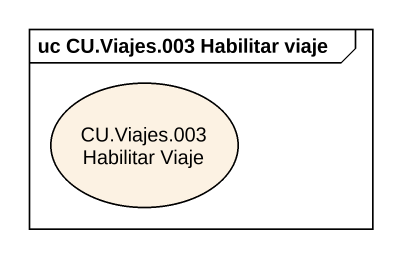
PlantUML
@startuml
mainframe uc CU.Viajes.003 Habilitar viaje
usecase "CU.Viajes.003 Habilitar Viaje" as CU_Viajes_003_Habilitar
@enduml
